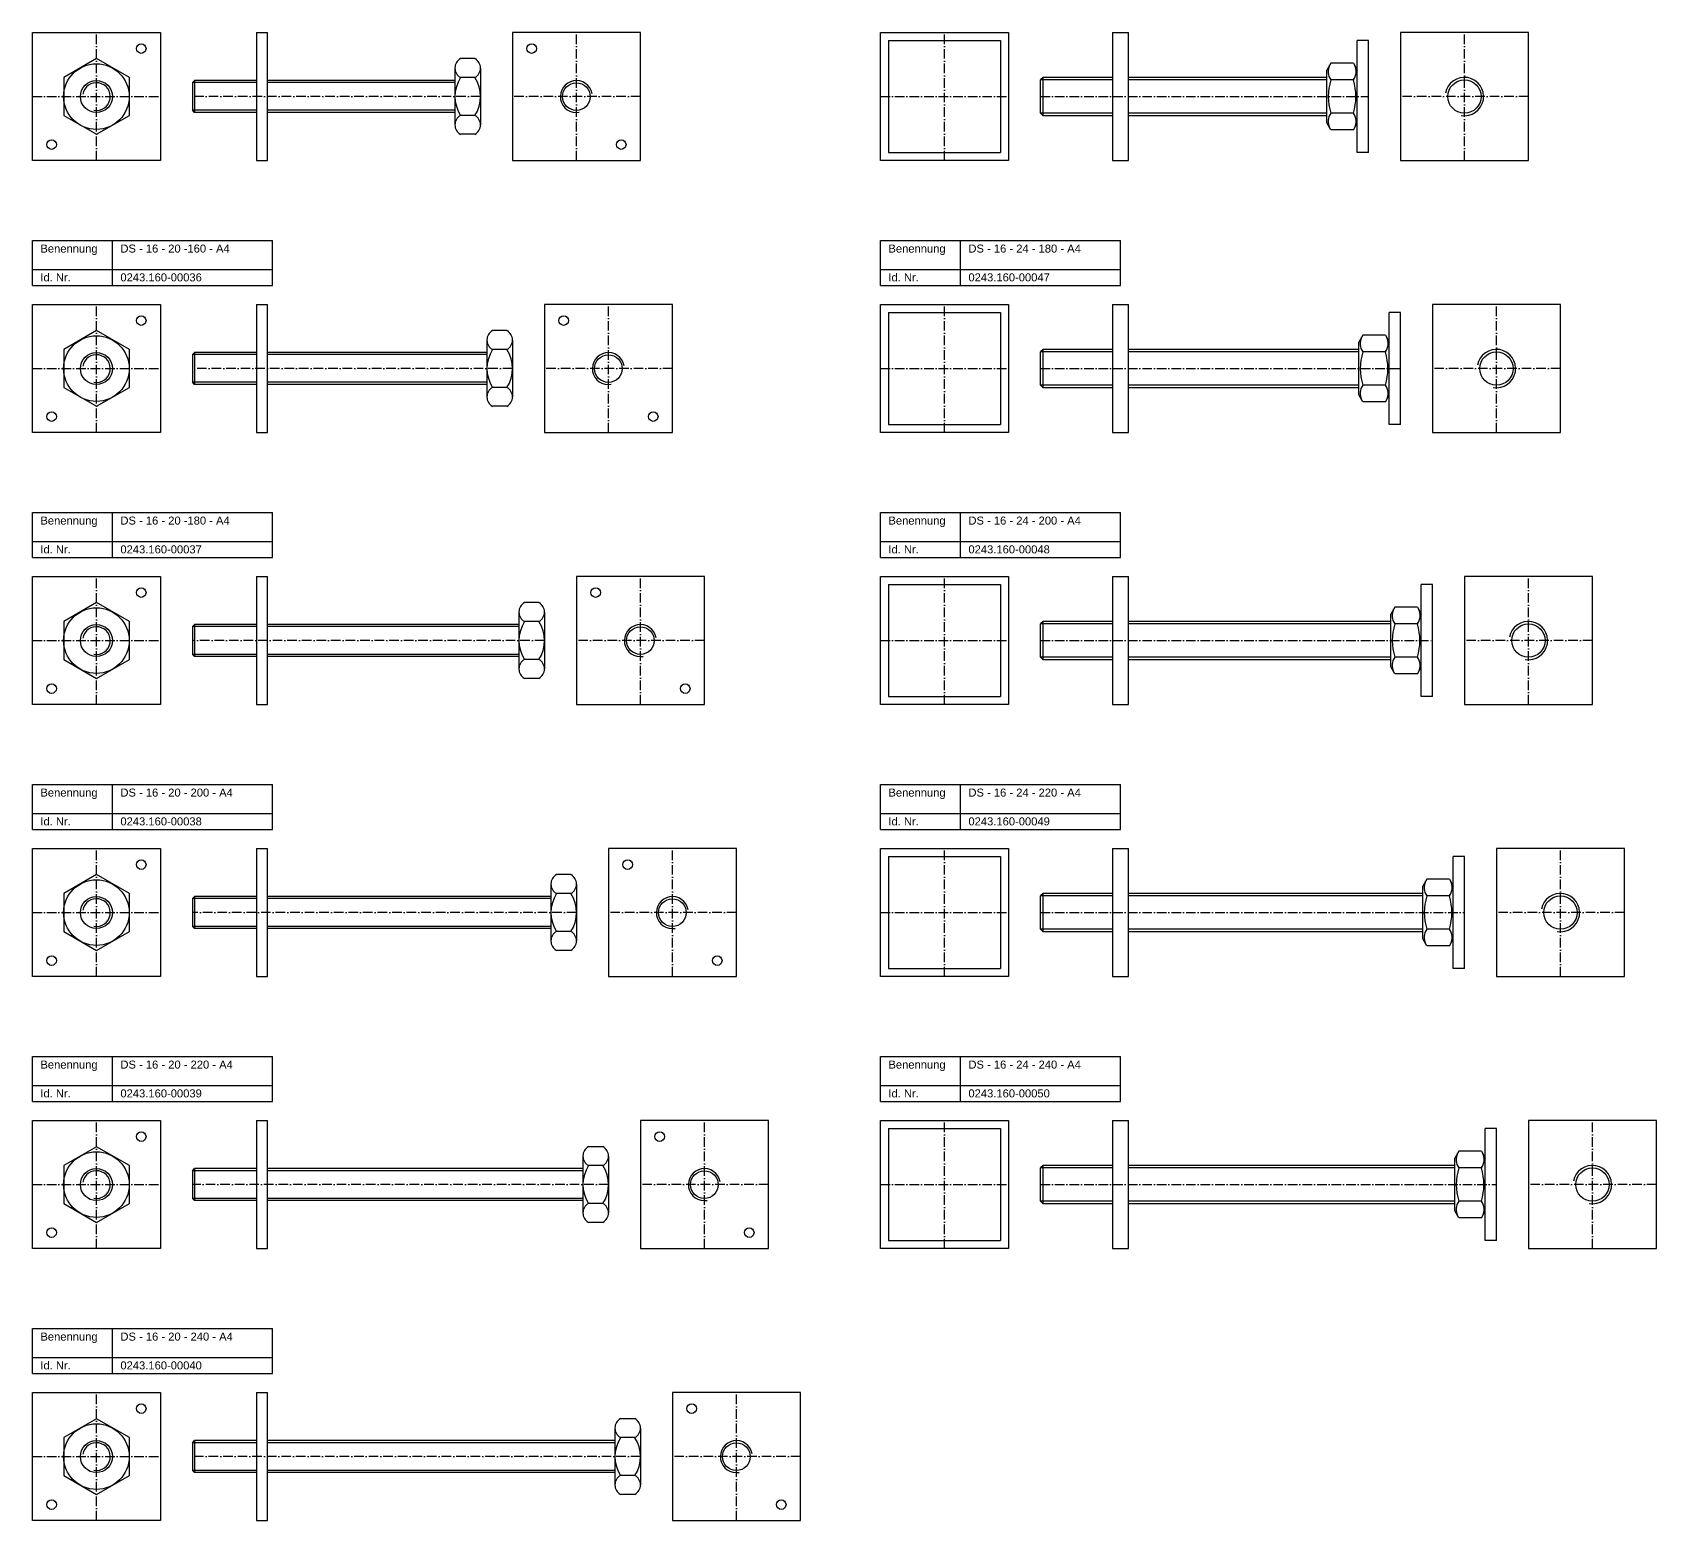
# Model space of a CAD drawing. Header units: millimetres. Extents: x 77 to 2399, y 1116 to 2936.
# Drawn here: x 1384 to 2399, y 1116 to 2046 of the extents above; entities that cross this region are included whole.
import ezdxf

# ---------------------------------------------------------------- set-up
doc = ezdxf.new("R2010")
doc.units = ezdxf.units.MM
doc.header["$LTSCALE"] = 0.5
doc.linetypes.add('achse', pattern=[18, 12, -3, 0, -3])
doc.layers.add('HALFEN', color=2, linetype='CONTINUOUS')
doc.styles.add('ARIAL50', font='ARIAL.TTF', dxfattribs={"height": 5})

msp = doc.modelspace()

# ---------------------------------------------------------------- linework, layer by layer
at = {"layer": 'HALFEN'}
for p, q in [((1384.2, 2046.2), (1464.2, 2046.2)), ((1384.2, 1966.2), (1384.2, 2046.2)), ((1464.2, 2046.2), (1464.2, 1966.2)), ((1524.2, 2046.2), (1524.2, 1966.2)), ((1524.2, 2046.2), (1531.2, 2046.2)), ((1531.2, 1966.2), (1531.2, 2046.2)), ((1764.2, 2046.2), (1684.2, 2046.2)), ((1684.2, 2046.2), (1684.2, 1966.2)), ((1764.2, 1966.2), (1764.2, 2046.2)), ((1914.2, 2046.2), (1994.2, 2046.2)), ((1914.2, 1966.2), (1914.2, 2046.2)), ((1919.2, 2041.2), (1989.2, 2041.2)), ((1919.2, 2041.2), (1919.2, 1971.2)), ((1989.2, 2041.2), (1989.2, 1971.2)), ((1994.2, 2046.2), (1994.2, 1966.2)), ((2059.2, 2046.2), (2059.2, 1966.2)), ((2059.2, 2046.2), (2069.2, 2046.2)), ((2069.2, 1966.2), (2069.2, 2046.2)), ((2219.2, 2041.2), (2212.2, 2041.2)), ((2212.2, 1971.2), (2212.2, 2041.2)), ((2219.2, 1971.2), (2219.2, 2041.2)), ((2319.2, 2046.2), (2239.2, 2046.2)), ((2239.2, 2046.2), (2239.2, 1966.2)), ((2319.2, 1966.2), (2319.2, 2046.2)), ((1648.2, 2024), (1648.2, 1988.5)), ((1660.8, 2029.9), (1651.7, 2029.9)), ((1664.2, 2024), (1664.2, 1988.5)), ((2195.7, 2027), (2193.2, 2022.8)), ((2193.2, 1989.7), (2193.2, 2022.8)), ((2209.8, 2027), (2195.7, 2027)), ((2209.8, 2027), (2212.2, 2022.8)), ((1484.2, 2014.9), (1485.6, 2016.2)), ((1524.2, 2014.9), (1484.2, 2014.9)), ((1484.2, 2014.9), (1484.2, 1997.6)), ((1524.2, 2016.2), (1485.6, 2016.2)), ((1485.6, 2016.2), (1485.6, 1996.2)), ((1648.2, 2016.2), (1531.2, 2016.2)), ((1648.2, 2014.9), (1531.2, 2014.9)), ((1660.8, 2018.1), (1651.7, 2018.1)), ((2015.9, 2018.2), (2014.2, 2016.6)), ((2059.2, 2016.6), (2014.2, 2016.6)), ((2014.2, 1995.9), (2014.2, 2016.6)), ((2059.2, 2018.2), (2015.9, 2018.2)), ((2015.9, 1994.2), (2015.9, 2018.2)), ((2193.2, 2018.2), (2069.2, 2018.2)), ((2193.2, 2016.6), (2069.2, 2016.6)), ((2209.8, 2016.6), (2195.7, 2016.6)), ((1524.2, 1997.6), (1484.2, 1997.6)), ((1485.6, 1996.2), (1484.2, 1997.6)), ((1524.2, 1996.2), (1485.6, 1996.2)), ((1648.2, 1997.6), (1531.2, 1997.6)), ((1648.2, 1996.2), (1531.2, 1996.2)), ((1660.8, 1994.4), (1651.7, 1994.4)), ((2059.2, 1995.9), (2014.2, 1995.9)), ((2014.2, 1995.9), (2015.9, 1994.2)), ((2059.2, 1994.2), (2015.9, 1994.2)), ((2193.2, 1995.9), (2069.2, 1995.9)), ((2193.2, 1994.2), (2069.2, 1994.2)), ((2195.7, 1985.5), (2193.2, 1989.7)), ((2209.8, 1995.9), (2195.7, 1995.9)), ((2209.8, 1985.5), (2212.2, 1989.7)), ((1660.8, 1982.6), (1651.7, 1982.6)), ((2209.8, 1985.5), (2195.7, 1985.5)), ((1919.2, 1971.2), (1989.2, 1971.2)), ((2219.2, 1971.2), (2212.2, 1971.2)), ((1464.2, 1966.2), (1384.2, 1966.2)), ((1524.2, 1966.2), (1531.2, 1966.2)), ((1684.2, 1966.2), (1764.2, 1966.2)), ((1994.2, 1966.2), (1914.2, 1966.2)), ((2059.2, 1966.2), (2069.2, 1966.2)), ((2239.2, 1966.2), (2319.2, 1966.2)), ((1384.2, 1916.2), (1534.2, 1916.2)), ((1384.2, 1888.2), (1384.2, 1916.2)), ((1434.2, 1888.2), (1434.2, 1916.2)), ((1534.2, 1888.2), (1534.2, 1916.2)), ((1914.2, 1916.2), (2064.2, 1916.2)), ((1914.2, 1888.2), (1914.2, 1916.2)), ((1964.2, 1888.2), (1964.2, 1916.2)), ((2064.2, 1888.2), (2064.2, 1916.2)), ((1384.2, 1898.2), (1534.2, 1898.2)), ((1914.2, 1898.2), (2064.2, 1898.2)), ((1384.2, 1888.2), (1534.2, 1888.2)), ((1914.2, 1888.2), (2064.2, 1888.2)), ((1384.2, 1876.2), (1464.2, 1876.2)), ((1384.2, 1796.2), (1384.2, 1876.2)), ((1464.2, 1876.2), (1464.2, 1796.2)), ((1524.2, 1876.2), (1524.2, 1796.2)), ((1524.2, 1876.2), (1531.2, 1876.2)), ((1531.2, 1796.2), (1531.2, 1876.2)), ((1784.2, 1876.2), (1704.2, 1876.2)), ((1704.2, 1876.2), (1704.2, 1796.2)), ((1784.2, 1796.2), (1784.2, 1876.2)), ((1914.2, 1876.2), (1994.2, 1876.2)), ((1914.2, 1796.2), (1914.2, 1876.2)), ((1919.2, 1871.2), (1989.2, 1871.2)), ((1919.2, 1871.2), (1919.2, 1801.2)), ((1989.2, 1871.2), (1989.2, 1801.2)), ((1994.2, 1876.2), (1994.2, 1796.2)), ((2059.2, 1876.2), (2059.2, 1796.2)), ((2059.2, 1876.2), (2069.2, 1876.2)), ((2069.2, 1796.2), (2069.2, 1876.2)), ((2232.2, 1801.2), (2232.2, 1871.2)), ((2239.2, 1871.2), (2232.2, 1871.2)), ((2239.2, 1801.2), (2239.2, 1871.2)), ((2339.2, 1876.2), (2259.2, 1876.2)), ((2259.2, 1876.2), (2259.2, 1796.2)), ((2339.2, 1796.2), (2339.2, 1876.2)), ((1680.8, 1859.9), (1671.7, 1859.9)), ((1668.2, 1854), (1668.2, 1818.5)), ((1680.8, 1848.1), (1671.7, 1848.1)), ((1684.2, 1854), (1684.2, 1818.5)), ((2015.9, 1848.2), (2014.2, 1846.6)), ((2059.2, 1848.2), (2015.9, 1848.2)), ((2015.9, 1824.2), (2015.9, 1848.2)), ((2213.2, 1848.2), (2069.2, 1848.2)), ((2215.7, 1857), (2213.2, 1852.8)), ((2213.2, 1819.7), (2213.2, 1852.8)), ((2229.8, 1857), (2215.7, 1857)), ((2229.8, 1857), (2232.2, 1852.8)), ((1484.2, 1844.9), (1485.6, 1846.2)), ((1524.2, 1844.9), (1484.2, 1844.9)), ((1484.2, 1844.9), (1484.2, 1827.6)), ((1524.2, 1846.2), (1485.6, 1846.2)), ((1485.6, 1846.2), (1485.6, 1826.2)), ((1668.2, 1846.2), (1531.2, 1846.2)), ((1668.2, 1844.9), (1531.2, 1844.9)), ((2059.2, 1846.6), (2014.2, 1846.6)), ((2014.2, 1825.9), (2014.2, 1846.6)), ((2213.2, 1846.6), (2069.2, 1846.6)), ((2229.8, 1846.6), (2215.7, 1846.6)), ((1524.2, 1827.6), (1484.2, 1827.6)), ((1485.6, 1826.2), (1484.2, 1827.6)), ((1668.2, 1827.6), (1531.2, 1827.6)), ((1524.2, 1826.2), (1485.6, 1826.2)), ((1668.2, 1826.2), (1531.2, 1826.2)), ((1680.8, 1824.4), (1671.7, 1824.4)), ((2059.2, 1825.9), (2014.2, 1825.9)), ((2014.2, 1825.9), (2015.9, 1824.2)), ((2059.2, 1824.2), (2015.9, 1824.2)), ((2213.2, 1825.9), (2069.2, 1825.9)), ((2213.2, 1824.2), (2069.2, 1824.2)), ((2215.7, 1815.5), (2213.2, 1819.7)), ((2229.8, 1825.9), (2215.7, 1825.9)), ((2229.8, 1815.5), (2232.2, 1819.7)), ((1680.8, 1812.6), (1671.7, 1812.6)), ((2229.8, 1815.5), (2215.7, 1815.5)), ((1919.2, 1801.2), (1989.2, 1801.2)), ((2239.2, 1801.2), (2232.2, 1801.2)), ((1464.2, 1796.2), (1384.2, 1796.2)), ((1524.2, 1796.2), (1531.2, 1796.2)), ((1704.2, 1796.2), (1784.2, 1796.2)), ((1994.2, 1796.2), (1914.2, 1796.2)), ((2059.2, 1796.2), (2069.2, 1796.2)), ((2259.2, 1796.2), (2339.2, 1796.2)), ((1384.2, 1746.2), (1534.2, 1746.2)), ((1384.2, 1718.2), (1384.2, 1746.2)), ((1434.2, 1718.2), (1434.2, 1746.2)), ((1534.2, 1718.2), (1534.2, 1746.2)), ((1914.2, 1746.2), (2064.2, 1746.2)), ((1914.2, 1718.2), (1914.2, 1746.2)), ((1964.2, 1718.2), (1964.2, 1746.2)), ((2064.2, 1718.2), (2064.2, 1746.2)), ((1384.2, 1728.2), (1534.2, 1728.2)), ((1914.2, 1728.2), (2064.2, 1728.2)), ((1384.2, 1718.2), (1534.2, 1718.2)), ((1914.2, 1718.2), (2064.2, 1718.2)), ((1384.2, 1706.2), (1464.2, 1706.2)), ((1384.2, 1626.2), (1384.2, 1706.2)), ((1464.2, 1706.2), (1464.2, 1626.2)), ((1524.2, 1706.2), (1524.2, 1626.2)), ((1524.2, 1706.2), (1531.2, 1706.2)), ((1531.2, 1626.2), (1531.2, 1706.2)), ((1804.2, 1706.2), (1724.2, 1706.2)), ((1724.2, 1706.2), (1724.2, 1626.2)), ((1804.2, 1626.2), (1804.2, 1706.2)), ((1914.2, 1706.2), (1994.2, 1706.2)), ((1914.2, 1626.2), (1914.2, 1706.2)), ((1994.2, 1706.2), (1994.2, 1626.2)), ((2059.2, 1706.2), (2059.2, 1626.2)), ((2059.2, 1706.2), (2069.2, 1706.2)), ((2069.2, 1626.2), (2069.2, 1706.2)), ((2359.2, 1706.2), (2279.2, 1706.2)), ((2279.2, 1706.2), (2279.2, 1626.2)), ((2359.2, 1626.2), (2359.2, 1706.2)), ((1919.2, 1701.2), (1989.2, 1701.2)), ((1919.2, 1701.2), (1919.2, 1631.2)), ((1989.2, 1701.2), (1989.2, 1631.2)), ((2252.2, 1631.2), (2252.2, 1701.2)), ((2259.2, 1701.2), (2252.2, 1701.2)), ((2259.2, 1631.2), (2259.2, 1701.2)), ((1700.8, 1689.9), (1691.7, 1689.9)), ((2235.7, 1687), (2233.2, 1682.8)), ((2249.8, 1687), (2235.7, 1687)), ((2249.8, 1687), (2252.2, 1682.8)), ((1484.2, 1674.9), (1485.6, 1676.2)), ((1524.2, 1674.9), (1484.2, 1674.9)), ((1484.2, 1674.9), (1484.2, 1657.6)), ((1524.2, 1676.2), (1485.6, 1676.2)), ((1485.6, 1676.2), (1485.6, 1656.2)), ((1688.2, 1676.2), (1531.2, 1676.2)), ((1688.2, 1674.9), (1531.2, 1674.9)), ((1688.2, 1684), (1688.2, 1648.5)), ((1700.8, 1678.1), (1691.7, 1678.1)), ((1704.2, 1684), (1704.2, 1648.5)), ((2015.9, 1678.2), (2014.2, 1676.6)), ((2059.2, 1676.6), (2014.2, 1676.6)), ((2014.2, 1655.9), (2014.2, 1676.6)), ((2059.2, 1678.2), (2015.9, 1678.2)), ((2015.9, 1654.2), (2015.9, 1678.2)), ((2233.2, 1678.2), (2069.2, 1678.2)), ((2233.2, 1676.6), (2069.2, 1676.6)), ((2233.2, 1649.7), (2233.2, 1682.8)), ((2249.8, 1676.6), (2235.7, 1676.6)), ((1524.2, 1657.6), (1484.2, 1657.6)), ((1485.6, 1656.2), (1484.2, 1657.6)), ((1524.2, 1656.2), (1485.6, 1656.2)), ((1688.2, 1657.6), (1531.2, 1657.6)), ((1688.2, 1656.2), (1531.2, 1656.2)), ((2059.2, 1655.9), (2014.2, 1655.9)), ((2014.2, 1655.9), (2015.9, 1654.2)), ((2233.2, 1655.9), (2069.2, 1655.9)), ((2249.8, 1655.9), (2235.7, 1655.9)), ((1700.8, 1654.4), (1691.7, 1654.4)), ((2059.2, 1654.2), (2015.9, 1654.2)), ((2233.2, 1654.2), (2069.2, 1654.2)), ((2235.7, 1645.5), (2233.2, 1649.7)), ((2249.8, 1645.5), (2235.7, 1645.5)), ((2249.8, 1645.5), (2252.2, 1649.7)), ((1700.8, 1642.6), (1691.7, 1642.6)), ((1464.2, 1626.2), (1384.2, 1626.2)), ((1524.2, 1626.2), (1531.2, 1626.2)), ((1724.2, 1626.2), (1804.2, 1626.2)), ((1994.2, 1626.2), (1914.2, 1626.2)), ((1919.2, 1631.2), (1989.2, 1631.2)), ((2059.2, 1626.2), (2069.2, 1626.2)), ((2259.2, 1631.2), (2252.2, 1631.2)), ((2279.2, 1626.2), (2359.2, 1626.2)), ((1384.2, 1576.2), (1534.2, 1576.2)), ((1384.2, 1548.2), (1384.2, 1576.2)), ((1434.2, 1548.2), (1434.2, 1576.2)), ((1534.2, 1548.2), (1534.2, 1576.2)), ((1914.2, 1576.2), (2064.2, 1576.2)), ((1914.2, 1548.2), (1914.2, 1576.2)), ((1964.2, 1548.2), (1964.2, 1576.2)), ((2064.2, 1548.2), (2064.2, 1576.2)), ((1384.2, 1558.2), (1534.2, 1558.2)), ((1914.2, 1558.2), (2064.2, 1558.2)), ((1384.2, 1548.2), (1534.2, 1548.2)), ((1914.2, 1548.2), (2064.2, 1548.2)), ((1384.2, 1536.2), (1464.2, 1536.2)), ((1384.2, 1456.2), (1384.2, 1536.2)), ((1464.2, 1536.2), (1464.2, 1456.2)), ((1524.2, 1536.2), (1524.2, 1456.2)), ((1524.2, 1536.2), (1531.2, 1536.2)), ((1531.2, 1456.2), (1531.2, 1536.2)), ((1824.2, 1536.2), (1744.2, 1536.2)), ((1744.2, 1536.2), (1744.2, 1456.2)), ((1824.2, 1456.2), (1824.2, 1536.2)), ((1914.2, 1536.2), (1994.2, 1536.2)), ((1914.2, 1456.2), (1914.2, 1536.2)), ((1994.2, 1536.2), (1994.2, 1456.2)), ((2059.2, 1536.2), (2059.2, 1456.2)), ((2059.2, 1536.2), (2069.2, 1536.2)), ((2069.2, 1456.2), (2069.2, 1536.2)), ((2379.2, 1536.2), (2299.2, 1536.2)), ((2299.2, 1536.2), (2299.2, 1456.2)), ((2379.2, 1456.2), (2379.2, 1536.2)), ((1919.2, 1531.2), (1989.2, 1531.2)), ((1919.2, 1531.2), (1919.2, 1461.2)), ((1989.2, 1531.2), (1989.2, 1461.2)), ((2272.2, 1461.2), (2272.2, 1531.2)), ((2279.2, 1531.2), (2272.2, 1531.2)), ((2279.2, 1461.2), (2279.2, 1531.2)), ((1708.2, 1514), (1708.2, 1478.5)), ((1720.8, 1519.9), (1711.7, 1519.9)), ((1724.2, 1514), (1724.2, 1478.5)), ((2255.7, 1517), (2253.2, 1512.8)), ((2253.2, 1479.7), (2253.2, 1512.8)), ((2269.8, 1517), (2255.7, 1517)), ((2269.8, 1517), (2272.2, 1512.8)), ((1484.2, 1504.9), (1485.6, 1506.2)), ((1524.2, 1504.9), (1484.2, 1504.9)), ((1484.2, 1504.9), (1484.2, 1487.6)), ((1524.2, 1506.2), (1485.6, 1506.2)), ((1485.6, 1506.2), (1485.6, 1486.2)), ((1708.2, 1506.2), (1531.2, 1506.2)), ((1708.2, 1504.9), (1531.2, 1504.9)), ((1720.8, 1508.1), (1711.7, 1508.1)), ((2015.9, 1508.2), (2014.2, 1506.6)), ((2059.2, 1506.6), (2014.2, 1506.6)), ((2014.2, 1485.9), (2014.2, 1506.6)), ((2059.2, 1508.2), (2015.9, 1508.2)), ((2015.9, 1484.2), (2015.9, 1508.2)), ((2253.2, 1508.2), (2069.2, 1508.2)), ((2253.2, 1506.6), (2069.2, 1506.6)), ((2269.8, 1506.6), (2255.7, 1506.6)), ((1524.2, 1487.6), (1484.2, 1487.6)), ((1485.6, 1486.2), (1484.2, 1487.6)), ((1524.2, 1486.2), (1485.6, 1486.2)), ((1708.2, 1487.6), (1531.2, 1487.6)), ((1708.2, 1486.2), (1531.2, 1486.2)), ((1720.8, 1484.4), (1711.7, 1484.4)), ((2059.2, 1485.9), (2014.2, 1485.9)), ((2014.2, 1485.9), (2015.9, 1484.2)), ((2059.2, 1484.2), (2015.9, 1484.2)), ((2253.2, 1485.9), (2069.2, 1485.9)), ((2253.2, 1484.2), (2069.2, 1484.2)), ((2269.8, 1485.9), (2255.7, 1485.9)), ((1720.8, 1472.6), (1711.7, 1472.6)), ((2255.7, 1475.5), (2253.2, 1479.7)), ((2269.8, 1475.5), (2255.7, 1475.5)), ((2269.8, 1475.5), (2272.2, 1479.7)), ((1464.2, 1456.2), (1384.2, 1456.2)), ((1524.2, 1456.2), (1531.2, 1456.2)), ((1744.2, 1456.2), (1824.2, 1456.2)), ((1994.2, 1456.2), (1914.2, 1456.2)), ((1919.2, 1461.2), (1989.2, 1461.2)), ((2059.2, 1456.2), (2069.2, 1456.2)), ((2279.2, 1461.2), (2272.2, 1461.2)), ((2299.2, 1456.2), (2379.2, 1456.2)), ((1384.2, 1406.2), (1534.2, 1406.2)), ((1384.2, 1378.2), (1384.2, 1406.2)), ((1434.2, 1378.2), (1434.2, 1406.2)), ((1534.2, 1378.2), (1534.2, 1406.2)), ((1914.2, 1406.2), (2064.2, 1406.2)), ((1914.2, 1378.2), (1914.2, 1406.2)), ((1964.2, 1378.2), (1964.2, 1406.2)), ((2064.2, 1378.2), (2064.2, 1406.2)), ((1384.2, 1388.2), (1534.2, 1388.2)), ((1914.2, 1388.2), (2064.2, 1388.2)), ((1384.2, 1378.2), (1534.2, 1378.2)), ((1914.2, 1378.2), (2064.2, 1378.2)), ((1384.2, 1366.2), (1464.2, 1366.2)), ((1384.2, 1286.2), (1384.2, 1366.2)), ((1464.2, 1366.2), (1464.2, 1286.2)), ((1524.2, 1366.2), (1524.2, 1286.2)), ((1524.2, 1366.2), (1531.2, 1366.2)), ((1531.2, 1286.2), (1531.2, 1366.2)), ((1844.2, 1366.2), (1764.2, 1366.2)), ((1764.2, 1366.2), (1764.2, 1286.2)), ((1844.2, 1286.2), (1844.2, 1366.2)), ((1914.2, 1366.2), (1994.2, 1366.2)), ((1914.2, 1286.2), (1914.2, 1366.2)), ((1919.2, 1361.2), (1989.2, 1361.2)), ((1919.2, 1361.2), (1919.2, 1291.2)), ((1989.2, 1361.2), (1989.2, 1291.2)), ((1994.2, 1366.2), (1994.2, 1286.2)), ((2059.2, 1366.2), (2059.2, 1286.2)), ((2059.2, 1366.2), (2069.2, 1366.2)), ((2069.2, 1286.2), (2069.2, 1366.2)), ((2292.2, 1291.2), (2292.2, 1361.2)), ((2299.2, 1361.2), (2292.2, 1361.2)), ((2299.2, 1291.2), (2299.2, 1361.2)), ((2399.2, 1366.2), (2319.2, 1366.2)), ((2319.2, 1366.2), (2319.2, 1286.2)), ((2399.2, 1286.2), (2399.2, 1366.2)), ((1728.2, 1344), (1728.2, 1308.5)), ((1740.8, 1349.9), (1731.7, 1349.9)), ((1744.2, 1344), (1744.2, 1308.5)), ((2275.7, 1347), (2273.2, 1342.8)), ((2273.2, 1309.7), (2273.2, 1342.8)), ((2289.8, 1347), (2275.7, 1347)), ((2289.8, 1347), (2292.2, 1342.8)), ((1484.2, 1334.9), (1485.6, 1336.2)), ((1524.2, 1334.9), (1484.2, 1334.9)), ((1484.2, 1334.9), (1484.2, 1317.6)), ((1524.2, 1336.2), (1485.6, 1336.2)), ((1485.6, 1336.2), (1485.6, 1316.2)), ((1728.2, 1336.2), (1531.2, 1336.2)), ((1728.2, 1334.9), (1531.2, 1334.9)), ((1740.8, 1338.1), (1731.7, 1338.1)), ((2015.9, 1338.2), (2014.2, 1336.6)), ((2059.2, 1336.6), (2014.2, 1336.6)), ((2014.2, 1315.9), (2014.2, 1336.6)), ((2059.2, 1338.2), (2015.9, 1338.2)), ((2015.9, 1314.2), (2015.9, 1338.2)), ((2273.2, 1338.2), (2069.2, 1338.2)), ((2273.2, 1336.6), (2069.2, 1336.6)), ((2289.8, 1336.6), (2275.7, 1336.6)), ((1524.2, 1317.6), (1484.2, 1317.6)), ((1485.6, 1316.2), (1484.2, 1317.6)), ((1524.2, 1316.2), (1485.6, 1316.2)), ((1728.2, 1317.6), (1531.2, 1317.6)), ((1728.2, 1316.2), (1531.2, 1316.2)), ((1740.8, 1314.4), (1731.7, 1314.4)), ((2059.2, 1315.9), (2014.2, 1315.9)), ((2014.2, 1315.9), (2015.9, 1314.2)), ((2059.2, 1314.2), (2015.9, 1314.2)), ((2273.2, 1315.9), (2069.2, 1315.9)), ((2273.2, 1314.2), (2069.2, 1314.2)), ((2275.7, 1305.5), (2273.2, 1309.7)), ((2289.8, 1315.9), (2275.7, 1315.9)), ((2289.8, 1305.5), (2292.2, 1309.7)), ((1740.8, 1302.6), (1731.7, 1302.6)), ((2289.8, 1305.5), (2275.7, 1305.5)), ((1919.2, 1291.2), (1989.2, 1291.2)), ((2299.2, 1291.2), (2292.2, 1291.2)), ((1464.2, 1286.2), (1384.2, 1286.2)), ((1524.2, 1286.2), (1531.2, 1286.2)), ((1764.2, 1286.2), (1844.2, 1286.2)), ((1994.2, 1286.2), (1914.2, 1286.2)), ((2059.2, 1286.2), (2069.2, 1286.2)), ((2319.2, 1286.2), (2399.2, 1286.2)), ((1384.2, 1236.2), (1534.2, 1236.2)), ((1384.2, 1208.2), (1384.2, 1236.2)), ((1434.2, 1208.2), (1434.2, 1236.2)), ((1534.2, 1208.2), (1534.2, 1236.2)), ((1384.2, 1218.2), (1534.2, 1218.2)), ((1384.2, 1208.2), (1534.2, 1208.2)), ((1384.2, 1196.2), (1464.2, 1196.2)), ((1384.2, 1116.2), (1384.2, 1196.2)), ((1464.2, 1196.2), (1464.2, 1116.2)), ((1524.2, 1196.2), (1524.2, 1116.2)), ((1524.2, 1196.2), (1531.2, 1196.2)), ((1531.2, 1116.2), (1531.2, 1196.2)), ((1864.2, 1196.2), (1784.2, 1196.2)), ((1784.2, 1196.2), (1784.2, 1116.2)), ((1864.2, 1116.2), (1864.2, 1196.2)), ((1760.8, 1179.9), (1751.7, 1179.9)), ((1748.2, 1174), (1748.2, 1138.5)), ((1760.8, 1168.1), (1751.7, 1168.1)), ((1764.2, 1174), (1764.2, 1138.5)), ((1484.2, 1164.9), (1485.6, 1166.2)), ((1524.2, 1164.9), (1484.2, 1164.9)), ((1484.2, 1164.9), (1484.2, 1147.6)), ((1524.2, 1166.2), (1485.6, 1166.2)), ((1485.6, 1166.2), (1485.6, 1146.2)), ((1748.2, 1166.2), (1531.2, 1166.2)), ((1748.2, 1164.9), (1531.2, 1164.9)), ((1524.2, 1147.6), (1484.2, 1147.6)), ((1485.6, 1146.2), (1484.2, 1147.6)), ((1748.2, 1147.6), (1531.2, 1147.6)), ((1524.2, 1146.2), (1485.6, 1146.2)), ((1748.2, 1146.2), (1531.2, 1146.2)), ((1760.8, 1144.4), (1751.7, 1144.4)), ((1760.8, 1132.6), (1751.7, 1132.6)), ((1464.2, 1116.2), (1384.2, 1116.2)), ((1524.2, 1116.2), (1531.2, 1116.2)), ((1784.2, 1116.2), (1864.2, 1116.2))]:
    msp.add_line(p, q, dxfattribs=at)
at = {"layer": 'HALFEN', "color": 1, "linetype": 'achse'}
for p, q in [((1424.2, 1966.2), (1424.2, 2046.2)), ((1724.2, 1966.2), (1724.2, 2046.2)), ((1954.2, 1966.2), (1954.2, 2046.2)), ((2279.2, 1966.2), (2279.2, 2046.2)), ((1384.2, 2006.2), (1464.2, 2006.2)), ((1664.2, 2006.2), (1484.2, 2006.2)), ((1764.2, 2006.2), (1684.2, 2006.2)), ((1914.2, 2006.2), (1994.2, 2006.2)), ((2014.2, 2006.2), (2219.2, 2006.2)), ((2319.2, 2006.2), (2239.2, 2006.2)), ((1424.2, 1796.2), (1424.2, 1876.2)), ((1744.2, 1796.2), (1744.2, 1876.2)), ((1954.2, 1796.2), (1954.2, 1876.2)), ((2299.2, 1796.2), (2299.2, 1876.2)), ((1384.2, 1836.2), (1464.2, 1836.2)), ((1684.2, 1836.2), (1484.2, 1836.2)), ((1784.2, 1836.2), (1704.2, 1836.2)), ((1914.2, 1836.2), (1994.2, 1836.2)), ((2014.2, 1836.2), (2239.2, 1836.2)), ((2339.2, 1836.2), (2259.2, 1836.2)), ((1424.2, 1626.2), (1424.2, 1706.2)), ((1764.2, 1626.2), (1764.2, 1706.2)), ((1954.2, 1626.2), (1954.2, 1706.2)), ((2319.2, 1626.2), (2319.2, 1706.2)), ((1384.2, 1666.2), (1464.2, 1666.2)), ((1704.2, 1666.2), (1484.2, 1666.2)), ((1804.2, 1666.2), (1724.2, 1666.2)), ((1914.2, 1666.2), (1994.2, 1666.2)), ((2014.2, 1666.2), (2259.2, 1666.2)), ((2359.2, 1666.2), (2279.2, 1666.2)), ((1424.2, 1456.2), (1424.2, 1536.2)), ((1784.2, 1456.2), (1784.2, 1536.2)), ((1954.2, 1456.2), (1954.2, 1536.2)), ((2339.2, 1456.2), (2339.2, 1536.2)), ((1384.2, 1496.2), (1464.2, 1496.2)), ((1724.2, 1496.2), (1484.2, 1496.2)), ((1824.2, 1496.2), (1744.2, 1496.2)), ((1914.2, 1496.2), (1994.2, 1496.2)), ((2014.2, 1496.2), (2279.2, 1496.2)), ((2379.2, 1496.2), (2299.2, 1496.2)), ((1424.2, 1286.2), (1424.2, 1366.2)), ((1804.2, 1286.2), (1804.2, 1366.2)), ((1954.2, 1286.2), (1954.2, 1366.2)), ((2359.2, 1286.2), (2359.2, 1366.2)), ((1384.2, 1326.2), (1464.2, 1326.2)), ((1744.2, 1326.2), (1484.2, 1326.2)), ((1844.2, 1326.2), (1764.2, 1326.2)), ((1914.2, 1326.2), (1994.2, 1326.2)), ((2014.2, 1326.2), (2299.2, 1326.2)), ((2399.2, 1326.2), (2319.2, 1326.2)), ((1424.2, 1116.2), (1424.2, 1196.2)), ((1824.2, 1116.2), (1824.2, 1196.2)), ((1384.2, 1156.2), (1464.2, 1156.2)), ((1764.2, 1156.2), (1484.2, 1156.2)), ((1864.2, 1156.2), (1784.2, 1156.2))]:
    msp.add_line(p, q, dxfattribs=at)
at = {"layer": 'HALFEN'}
for points in [[(1403.8, 1994.4), (1424.2, 1982.6), (1444.8, 1994.4), (1444.8, 2018.1), (1424.2, 2029.9), (1403.8, 2018.1)], [(1403.8, 1824.4), (1424.2, 1812.6), (1444.8, 1824.4), (1444.8, 1848.1), (1424.2, 1859.9), (1403.8, 1848.1)], [(1403.8, 1654.4), (1424.2, 1642.6), (1444.8, 1654.4), (1444.8, 1678.1), (1424.2, 1689.9), (1403.8, 1678.1)], [(1403.8, 1484.4), (1424.2, 1472.6), (1444.8, 1484.4), (1444.8, 1508.1), (1424.2, 1519.9), (1403.8, 1508.1)], [(1403.8, 1314.4), (1424.2, 1302.6), (1444.8, 1314.4), (1444.8, 1338.1), (1424.2, 1349.9), (1403.8, 1338.1)], [(1403.8, 1144.4), (1424.2, 1132.6), (1444.8, 1144.4), (1444.8, 1168.1), (1424.2, 1179.9), (1403.8, 1168.1)]]:
    msp.add_lwpolyline(points, close=True, dxfattribs=at)
for centre, radius in [((1452.2, 2036.2), 3), ((1696.2, 2036.2), 3), ((1424.2, 2006.2), 20.5), ((1424.2, 2006.2), 10), ((1724.2, 2006.2), 8.65), ((2279.2, 2006.2), 10.4), ((1396.2, 1976.2), 3), ((1752.2, 1976.2), 3), ((1452.2, 1866.2), 3), ((1716.2, 1866.2), 3), ((1424.2, 1836.2), 20.5), ((1424.2, 1836.2), 10), ((1744.2, 1836.2), 8.65), ((2299.2, 1836.2), 10.4), ((1396.2, 1806.2), 3), ((1772.2, 1806.2), 3), ((1452.2, 1696.2), 3), ((1736.2, 1696.2), 3), ((1424.2, 1666.2), 20.5), ((1424.2, 1666.2), 10), ((1764.2, 1666.2), 8.65), ((2319.2, 1666.2), 10.4), ((1396.2, 1636.2), 3), ((1792.2, 1636.2), 3), ((1452.2, 1526.2), 3), ((1756.2, 1526.2), 3), ((1424.2, 1496.2), 20.5), ((1424.2, 1496.2), 10), ((1784.2, 1496.2), 8.65), ((2339.2, 1496.2), 10.4), ((1396.2, 1466.2), 3), ((1812.2, 1466.2), 3), ((1452.2, 1356.2), 3), ((1776.2, 1356.2), 3), ((1424.2, 1326.2), 20.5), ((1424.2, 1326.2), 10), ((1804.2, 1326.2), 8.65), ((2359.2, 1326.2), 10.4), ((1396.2, 1296.2), 3), ((1832.2, 1296.2), 3), ((1452.2, 1186.2), 3), ((1796.2, 1186.2), 3), ((1424.2, 1156.2), 20.5), ((1424.2, 1156.2), 10), ((1824.2, 1156.2), 8.65), ((1396.2, 1126.2), 3), ((1852.2, 1126.2), 3)]:
    msp.add_circle(centre, radius, dxfattribs=at)
for centre, radius, start, end in [((1655.1, 2024), 6.83, 120, 240), ((1657.4, 2024), 6.83, 300, 60), ((2203.2, 2021.8), 9.19, 154.4385, 214.4385), ((2202.3, 2021.8), 9.19, 325.5615, 25.5615), ((1670.5, 2006.2), 22.2, 147.7958, 212.2042), ((1642, 2006.2), 22.2, 327.7958, 32.2042), ((2228.4, 2006.2), 34.3, 162.383, 197.617), ((2177.1, 2006.2), 34.3, 342.383, 17.617), ((1655.1, 1988.5), 6.83, 120, 240), ((1657.4, 1988.5), 6.83, 300, 60), ((2203.2, 1990.7), 9.19, 145.5615, 205.5615), ((2202.3, 1990.7), 9.19, 334.4385, 34.4385), ((1675.1, 1854), 6.83, 120, 240), ((1677.4, 1854), 6.83, 300, 60), ((1690.5, 1836.2), 22.2, 147.7958, 212.2042), ((1662, 1836.2), 22.2, 327.7958, 32.2042), ((2223.2, 1851.8), 9.19, 154.4385, 214.4385), ((2222.3, 1851.8), 9.19, 325.5615, 25.5615), ((2248.4, 1836.2), 34.3, 162.383, 197.617), ((2197.1, 1836.2), 34.3, 342.383, 17.617), ((1675.1, 1818.5), 6.83, 120, 240), ((1677.4, 1818.5), 6.83, 300, 60), ((2223.2, 1820.7), 9.19, 145.5615, 205.5615), ((2222.3, 1820.7), 9.19, 334.4385, 34.4385), ((1695.1, 1684), 6.83, 120, 240), ((1697.4, 1684), 6.83, 300, 60), ((2243.2, 1681.8), 9.19, 154.4385, 214.4385), ((2242.3, 1681.8), 9.19, 325.5615, 25.5615), ((1710.5, 1666.2), 22.2, 147.7958, 212.2042), ((1682, 1666.2), 22.2, 327.7958, 32.2042), ((2268.4, 1666.2), 34.3, 162.383, 197.617), ((2217.1, 1666.2), 34.3, 342.383, 17.617), ((2243.2, 1650.7), 9.19, 145.5615, 205.5615), ((2242.3, 1650.7), 9.19, 334.4385, 34.4385), ((1695.1, 1648.5), 6.83, 120, 240), ((1697.4, 1648.5), 6.83, 300, 60), ((1715.1, 1514), 6.83, 120, 240), ((1717.4, 1514), 6.83, 300, 60), ((2263.2, 1511.8), 9.19, 154.4385, 214.4385), ((2262.3, 1511.8), 9.19, 325.5615, 25.5615), ((1730.5, 1496.2), 22.2, 147.7958, 212.2042), ((1702, 1496.2), 22.2, 327.7958, 32.2042), ((2288.4, 1496.2), 34.3, 162.383, 197.617), ((2237.1, 1496.2), 34.3, 342.383, 17.617), ((1715.1, 1478.5), 6.83, 120, 240), ((1717.4, 1478.5), 6.83, 300, 60), ((2263.2, 1480.7), 9.19, 145.5615, 205.5615), ((2262.3, 1480.7), 9.19, 334.4385, 34.4385), ((1735.1, 1344), 6.83, 120, 240), ((1737.4, 1344), 6.83, 300, 60), ((2283.2, 1341.8), 9.19, 154.4385, 214.4385), ((2282.3, 1341.8), 9.19, 325.5615, 25.5615), ((1750.5, 1326.2), 22.2, 147.7958, 212.2042), ((1722, 1326.2), 22.2, 327.7958, 32.2042), ((2308.4, 1326.2), 34.3, 162.383, 197.617), ((2257.1, 1326.2), 34.3, 342.383, 17.617), ((1735.1, 1308.5), 6.83, 120, 240), ((1737.4, 1308.5), 6.83, 300, 60), ((2283.2, 1310.7), 9.19, 145.5615, 205.5615), ((2282.3, 1310.7), 9.19, 334.4385, 34.4385), ((1755.1, 1174), 6.83, 120, 240), ((1757.4, 1174), 6.83, 300, 60), ((1770.5, 1156.2), 22.2, 147.7958, 212.2042), ((1742, 1156.2), 22.2, 327.7958, 32.2042), ((1755.1, 1138.5), 6.83, 120, 240), ((1757.4, 1138.5), 6.83, 300, 60)]:
    msp.add_arc(centre, radius, start, end, dxfattribs=at)
at = {"layer": 'HALFEN', "color": 1}
for centre, radius, start, end in [((1424.2, 2006.2), 8.65, 260, 170), ((1724.2, 2006.2), 10, 10, 280), ((2279.2, 2006.2), 12, 260, 170), ((2299.2, 1836.2), 12, 260, 170), ((1424.2, 1836.2), 8.65, 260, 170), ((1744.2, 1836.2), 10, 10, 280), ((1424.2, 1666.2), 8.65, 260, 170), ((1764.2, 1666.2), 10, 10, 280), ((2319.2, 1666.2), 12, 260, 170), ((1424.2, 1496.2), 8.65, 260, 170), ((1784.2, 1496.2), 10, 10, 280), ((2339.2, 1496.2), 12, 260, 170), ((1424.2, 1326.2), 8.65, 260, 170), ((1804.2, 1326.2), 10, 10, 280), ((2359.2, 1326.2), 12, 260, 170), ((1424.2, 1156.2), 8.65, 260, 170), ((1824.2, 1156.2), 10, 10, 280)]:
    msp.add_arc(centre, radius, start, end, dxfattribs=at)

# ---------------------------------------------------------------- texts
at = {"layer": 'HALFEN', "style": 'ARIAL50'}
for s, p in [('Benennung', (1389.2, 1908.7)), ('DS - 16 - 20 -160 - A4', (1439.2, 1908.7)), ('Benennung', (1919.2, 1908.7)), ('DS - 16 - 24 - 180 - A4', (1969.2, 1908.7)), ('Id. Nr.', (1389.2, 1890.7)), ('0243.160-00036', (1439.2, 1890.7)), ('Id. Nr.', (1919.2, 1890.7)), ('0243.160-00047', (1969.2, 1890.7)), ('Benennung', (1389.2, 1738.7)), ('DS - 16 - 20 -180 - A4', (1439.2, 1738.7)), ('Benennung', (1919.2, 1738.7)), ('DS - 16 - 24 - 200 - A4', (1969.2, 1738.7)), ('Id. Nr.', (1389.2, 1720.7)), ('0243.160-00037', (1439.2, 1720.7)), ('Id. Nr.', (1919.2, 1720.7)), ('0243.160-00048', (1969.2, 1720.7)), ('Benennung', (1389.2, 1568.7)), ('DS - 16 - 20 - 200 - A4', (1439.2, 1568.7)), ('Benennung', (1919.2, 1568.7)), ('DS - 16 - 24 - 220 - A4', (1969.2, 1568.7)), ('Id. Nr.', (1389.2, 1550.7)), ('0243.160-00038', (1439.2, 1550.7)), ('Id. Nr.', (1919.2, 1550.7)), ('0243.160-00049', (1969.2, 1550.7)), ('Benennung', (1389.2, 1398.7)), ('DS - 16 - 20 - 220 - A4', (1439.2, 1398.7)), ('Benennung', (1919.2, 1398.7)), ('DS - 16 - 24 - 240 - A4', (1969.2, 1398.7)), ('Id. Nr.', (1389.2, 1380.7)), ('0243.160-00039', (1439.2, 1380.7)), ('Id. Nr.', (1919.2, 1380.7)), ('0243.160-00050', (1969.2, 1380.7)), ('Benennung', (1389.2, 1228.7)), ('DS - 16 - 20 - 240 - A4', (1439.2, 1228.7)), ('Id. Nr.', (1389.2, 1210.7)), ('0243.160-00040', (1439.2, 1210.7))]:
    msp.add_text(s, height=5, dxfattribs=at).set_placement(p)

doc.saveas('drawing.dxf')
